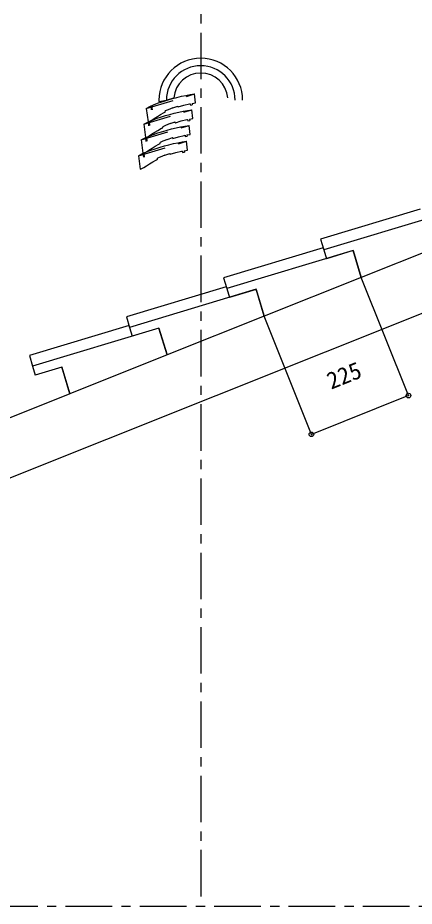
# Model space of a CAD drawing. Units: millimetres, scale not verified. Extents: x -4726 to 4690, y -2905 to 2891.
# Drawn here: x -1262 to -409, y -1120 to 794 of the extents above; entities that cross this region are included whole.
import ezdxf
from ezdxf.enums import TextEntityAlignment as Align

# ---------------------------------------------------------------- set-up
doc = ezdxf.new("R2010")
doc.units = ezdxf.units.MM
doc.header["$LTSCALE"] = 20
doc.header["$PDMODE"] = 32
doc.header["$PDSIZE"] = 10
doc.linetypes.add('CHAIN1', pattern=[8, 5, -1, 1, -1])
doc.linetypes.add('DASHED1', pattern=[1.8, 1.2, -0.6])
doc.layers.add('0-0', color=7, linetype='Continuous')
doc.layers.add('1-0', color=7, linetype='Continuous')
doc.styles.add('ＭＳ ゴシック', font='')
doc.styles.get('ＭＳ ゴシック').set_extended_font_data('MS Gothic')

# ---------------------------------------------------------------- blocks, each defined once
blk = doc.blocks.new('kaku5md')
at = {"layer": '1-0', "linetype": 'DASHED1'}
for p, q in [((661.252, -23.818), (702.59, -11.417)), ((659, -37.415), (700.339, -25.013)), ((656.749, -51.012), (698.087, -38.61)), ((654.498, -64.608), (695.836, -52.207))]:
    blk.add_line(p, q, dxfattribs=at)
at = {"layer": '1-0'}
for p, q in [((703.588, -19.026), (702.59, -11.417)), ((661.252, -23.818), (664.232, -22.33)), ((665.043, -21.964), (665.461, -25.154)), ((665.804, -21.619), (666.245, -24.978)), ((684.066, -23.347), (688.348, -21.833)), ((688.455, -22.648), (688.348, -21.833)), ((688.349, -21.838), (688.348, -21.833)), ((688.455, -22.648), (688.587, -22.601)), ((688.587, -22.601), (693.459, -21.067)), ((693.459, -21.067), (698.338, -19.916)), ((698.338, -19.916), (699.082, -19.79)), ((699.082, -19.79), (699.238, -20.98)), ((699.238, -20.98), (700.817, -20.713)), ((700.661, -19.522), (703.588, -19.026)), ((700.661, -19.522), (700.817, -20.713)), ((661.252, -23.818), (662.76, -35.32)), ((673.413, -31.382), (677.663, -30.105)), ((676.636, -27.366), (677.7, -26.892)), ((677.7, -26.892), (677.592, -26.065)), ((677.663, -30.105), (681.443, -28.987)), ((681.443, -28.987), (685.24, -27.998)), ((685.24, -27.998), (689.262, -26.98)), ((689.262, -26.98), (692.863, -26.246)), ((692.863, -26.246), (696.638, -25.588)), ((696.638, -25.588), (700.339, -25.013)), ((701.337, -32.623), (700.339, -25.013)), ((659, -37.415), (661.981, -35.927)), ((659, -37.415), (660.508, -48.917)), ((661.981, -35.927), (665.875, -34.165)), ((662.791, -35.56), (663.21, -38.751)), ((663.553, -35.216), (663.993, -38.575)), ((665.875, -34.165), (669.598, -32.684)), ((669.598, -32.684), (673.413, -31.382)), ((681.815, -36.943), (677.737, -38.594)), ((681.815, -36.943), (686.097, -35.43)), ((686.098, -35.434), (686.097, -35.43)), ((686.204, -36.244), (686.097, -35.43)), ((691.207, -34.664), (696.087, -33.513)), ((696.087, -33.513), (696.831, -33.387)), ((698.409, -33.119), (701.337, -32.623)), ((698.409, -33.119), (698.566, -34.31)), ((665.776, -46.184), (668.575, -44.452)), ((667.347, -46.281), (671.161, -44.978)), ((668.575, -44.452), (671.219, -42.827)), ((671.161, -44.978), (675.411, -43.701)), ((671.219, -42.827), (674.384, -40.962)), ((674.384, -40.962), (675.449, -40.489)), ((677.737, -38.594), (675.34, -39.661)), ((675.449, -40.489), (675.34, -39.661)), ((675.411, -43.701), (679.191, -42.584)), ((679.191, -42.584), (682.988, -41.595)), ((682.988, -41.595), (687.011, -40.577)), ((687.011, -40.577), (690.612, -39.843)), ((690.612, -39.843), (694.387, -39.184)), ((694.387, -39.184), (698.087, -38.61)), ((699.085, -46.22), (698.087, -38.61)), ((656.749, -51.012), (659.73, -49.524)), ((656.749, -51.012), (658.257, -62.513)), ((659.73, -49.524), (663.624, -47.762)), ((660.508, -48.917), (661.302, -48.813)), ((660.54, -49.157), (660.958, -52.348)), ((661.302, -48.813), (663.601, -47.725)), ((661.302, -48.813), (661.742, -52.172)), ((663.601, -47.725), (663.676, -47.541)), ((663.624, -47.762), (667.347, -46.281)), ((663.676, -47.541), (665.776, -46.184)), ((675.486, -52.191), (673.089, -53.258)), ((673.198, -54.085), (673.089, -53.258)), ((679.563, -50.54), (675.486, -52.191)), ((679.563, -50.54), (683.846, -49.027)), ((683.846, -49.031), (683.846, -49.027)), ((683.953, -49.841), (683.846, -49.027)), ((684.759, -54.173), (688.361, -53.439)), ((688.361, -53.439), (692.135, -52.781)), ((688.956, -48.261), (693.835, -47.109)), ((692.135, -52.781), (695.836, -52.207)), ((693.835, -47.109), (694.579, -46.983)), ((696.834, -59.816), (695.836, -52.207)), ((696.158, -46.716), (699.085, -46.22)), ((696.158, -46.716), (696.314, -47.906)), ((661.35, -61.322), (661.425, -61.138)), ((661.373, -61.359), (665.095, -59.878)), ((661.425, -61.138), (663.524, -59.78)), ((663.524, -59.78), (666.324, -58.049)), ((665.095, -59.878), (668.91, -58.575)), ((666.324, -58.049), (668.967, -56.424)), ((668.91, -58.575), (673.16, -57.298)), ((668.967, -56.424), (672.133, -54.559)), ((672.133, -54.559), (673.198, -54.085)), ((673.16, -57.298), (676.94, -56.18)), ((676.94, -56.18), (680.737, -55.192)), ((680.737, -55.192), (684.759, -54.173)), ((686.705, -61.857), (691.584, -60.706)), ((691.584, -60.706), (692.328, -60.58)), ((693.907, -60.312), (696.834, -59.816)), ((693.907, -60.312), (694.063, -61.503)), ((654.498, -64.608), (657.478, -63.12)), ((654.498, -64.608), (656.006, -76.11)), ((657.478, -63.12), (661.373, -61.359)), ((658.257, -62.513), (659.05, -62.409)), ((658.289, -62.754), (658.707, -65.944)), ((659.05, -62.409), (661.35, -61.322)), ((659.05, -62.409), (659.491, -65.768)), ((666.716, -70.02), (669.882, -68.156)), ((669.882, -68.156), (670.946, -67.682)), ((673.234, -65.788), (670.838, -66.855)), ((670.946, -67.682), (670.838, -66.855)), ((677.312, -64.137), (673.234, -65.788)), ((677.312, -64.137), (681.594, -62.623)), ((681.595, -62.628), (681.594, -62.623)), ((681.701, -63.438), (681.594, -62.623)), ((656.006, -76.11), (656.799, -76.006)), ((656.799, -76.006), (659.099, -74.918)), ((659.099, -74.918), (659.174, -74.735)), ((659.174, -74.735), (661.273, -73.377)), ((661.273, -73.377), (664.073, -71.646)), ((664.073, -71.646), (666.716, -70.02))]:
    blk.add_line(p, q, dxfattribs=at)
for points in [[(664.232, -22.33), (668.127, -20.569), (671.849, -19.088), (675.664, -17.785), (679.914, -16.508), (683.694, -15.39), (687.491, -14.402), (691.513, -13.383), (695.115, -12.649), (698.889, -11.991), (702.59, -11.417)], [(672.112, -16.682), (672.112, -17.882), (678.512, -16.682), (684.912, -14.682)], [(662.76, -35.32), (663.553, -35.216), (665.853, -34.128), (665.928, -33.945), (668.027, -32.587), (670.827, -30.856), (673.47, -29.23), (676.636, -27.366)], [(684.066, -23.347), (679.988, -24.998), (677.592, -26.065)], [(686.204, -36.244), (686.335, -36.198), (691.207, -34.664)], [(696.831, -33.387), (696.987, -34.577), (698.566, -34.31)], [(683.953, -49.841), (684.084, -49.795), (688.956, -48.261)], [(694.579, -46.983), (694.736, -48.174), (696.314, -47.906)], [(692.328, -60.58), (692.484, -61.77), (694.063, -61.503)], [(681.701, -63.438), (681.833, -63.391), (686.705, -61.857)]]:
    blk.add_lwpolyline(points, dxfattribs=at)
for radius, start, end in [(36, 90, 180), (36, 0, 90), (29.6, 90, 180), (29.6, 0, 90), (23.286, 90, 175.07288), (23.286, 4.92711, 90)]:
    blk.add_arc((708.112, -16.682), radius, start, end, dxfattribs=at)

msp = doc.modelspace()

# ---------------------------------------------------------------- linework, layer by layer
at = {"layer": '0-0', "color": 4, "linetype": 'CHAIN1'}
for p, q in [((-868.62, 1721.14), (-868.62, -1120.07)), ((-4039.49, -1120.07), (4039.49, -1120.07))]:
    msp.add_line(p, q, dxfattribs=at)
at = {"layer": '0-0'}
for p, q in [((-396.21, 381.48), (-610.8, 316.77)), ((-331.9, 375.77), (-603.86, 293.76)), ((-610.8, 316.77), (-603.86, 293.76)), ((-314.47, 317.95), (-523.37, 234.38)), ((-540.81, 292.21), (-812.77, 210.2)), ((-603.86, 293.76), (-598.09, 274.62)), ((-540.72, 291.91), (-598.09, 274.62)), ((-523.37, 234.38), (-540.81, 292.21)), ((-540.72, 291.91), (-523.37, 234.38)), ((-1307.35, -208.45), (-113.44, 269.11)), ((-523.37, 234.38), (-732.28, 150.82)), ((-421.57, -20.12), (-523.37, 234.38)), ((-749.71, 208.64), (-1021.68, 126.64)), ((-812.77, 210.2), (-807, 191.05)), ((-749.63, 208.35), (-807, 191.05)), ((-732.28, 150.82), (-749.71, 208.64)), ((-749.63, 208.35), (-732.28, 150.82)), ((-732.28, 150.82), (-941.19, 67.26)), ((-630.48, -103.69), (-732.28, 150.82)), ((-958.62, 125.08), (-1230.59, 43.08)), ((-1021.68, 126.64), (-1015.91, 107.49)), ((-958.53, 124.79), (-1015.91, 107.49)), ((-941.19, 67.26), (-958.62, 125.08)), ((-958.53, 124.79), (-941.19, 67.26)), ((-941.19, 67.26), (-1150.09, -16.31)), ((-1230.59, 43.08), (-1224.81, 23.93)), ((-1167.44, 41.23), (-1224.81, 23.93)), ((-1150.09, -16.31), (-1167.53, 41.52)), ((-1167.44, 41.23), (-1150.09, -16.31)), ((-1150.09, -16.31), (-1307.35, -79.21))]:
    msp.add_line(p, q, dxfattribs=at)
at = {"layer": '0-0', "color": 4}
msp.add_line((-421.57, -20.12), (-630.48, -103.69), dxfattribs=at)
at = {"layer": '0-0'}
for points in [[(-605.12, 297.91), (-819.71, 233.21), (-812.77, 210.2)], [(-814.02, 214.35), (-1028.62, 149.65), (-1021.68, 126.64)], [(-1022.93, 130.79), (-1237.52, 66.08), (-1230.59, 43.08)]]:
    msp.add_lwpolyline(points, dxfattribs=at)
at = {"layer": '0-0', "color": 4}
for p in [(-421.57, -20.12), (-630.48, -103.69)]:
    msp.add_point(p, dxfattribs=at)

# ---------------------------------------------------------------- block references
at = {"layer": '0-0', "xscale": 2.5, "yscale": 2.5}
msp.add_blockref('kaku5md', (-2638.9, 657.98), dxfattribs=at)

# ---------------------------------------------------------------- texts
at = {"layer": '0-0', "color": 4, "style": 'ＭＳ ゴシック'}
msp.add_text('225', height=36.66, rotation=21.801, dxfattribs=at).set_placement((-584.05, -17.8), align=Align.BOTTOM_LEFT)

doc.saveas('drawing.dxf')
